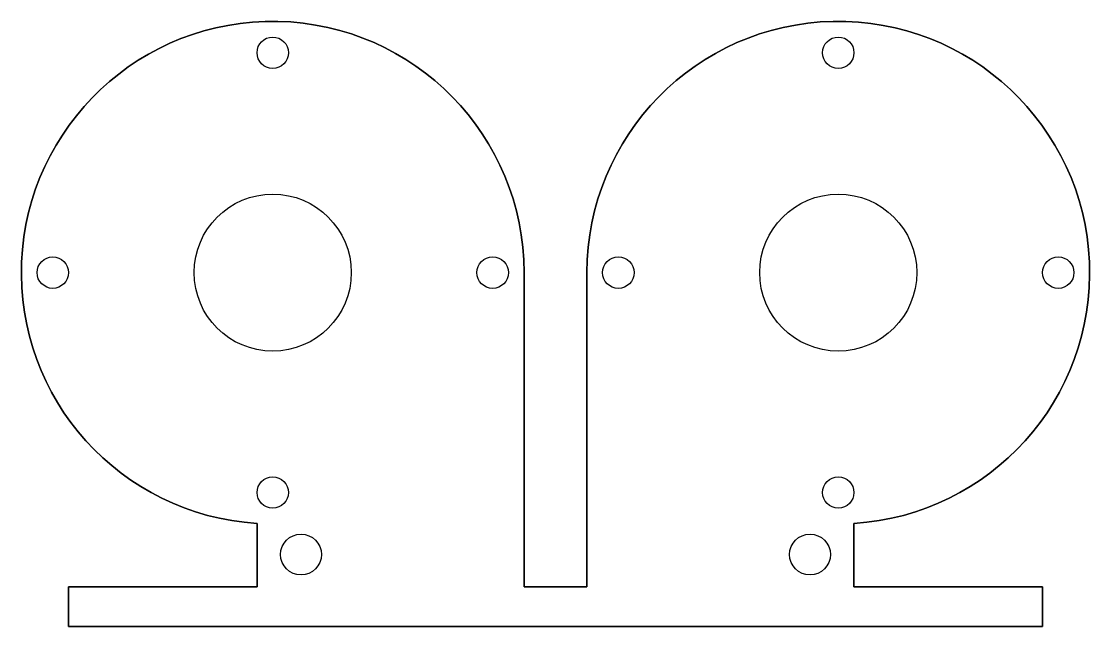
# Model space of a CAD drawing. Header units: inches. Extents: x -1.67 to 5.02, y -0.01 to 3.78.
import ezdxf

# ---------------------------------------------------------------- set-up
doc = ezdxf.new("R2010")
doc.units = ezdxf.units.IN
doc.layers.get('0').update_dxf_attribs({"linetype": 'CONTINUOUS'})

msp = doc.modelspace()

# ---------------------------------------------------------------- linework, layer by layer
for points in [[(1.8688, 0.2352), (1.4751, 0.2352), (1.4751, 2.2037, 2.311325), (-0.1981, 0.6319), (-0.1981, 0.2352), (-1.3792, 0.2352), (-1.3792, -0.0148), (4.7231, -0.0148), (4.7231, 0.2352), (3.542, 0.2352), (3.542, 0.6319, 2.311325), (1.8688, 2.2037)], [(1.8688, 0.2352), (1.8688, 2.2037, -2.311325), (3.542, 0.6319), (3.542, 0.2352), (4.7231, 0.2352), (4.7231, -0.0148), (-1.3792, -0.0148), (-1.3792, 0.2352), (-0.1981, 0.2352), (-0.1981, 0.6319, -2.311325), (1.4751, 2.2037), (1.4751, 0.2352)]]:
    msp.add_lwpolyline(points, format="xyb", close=True)
for centre, radius in [((-0.0997, 3.5816), 0.0984), ((-0.0997, 3.5816), 0.0984), ((3.4436, 3.5816), 0.0984), ((3.4436, 3.5816), 0.0984), ((-0.0997, 2.2037), 0.4921), ((-0.0997, 2.2037), 0.4921), ((3.4436, 2.2037), 0.4921), ((3.4436, 2.2037), 0.4921), ((-1.4776, 2.2037), 0.0984), ((-1.4776, 2.2037), 0.0984), ((1.2783, 2.2037), 0.0984), ((1.2783, 2.2037), 0.0984), ((2.0657, 2.2037), 0.0984), ((2.0657, 2.2037), 0.0984), ((4.8216, 2.2037), 0.0984), ((4.8216, 2.2037), 0.0984), ((-0.0997, 0.8257), 0.0984), ((-0.0997, 0.8257), 0.0984), ((3.4436, 0.8257), 0.0984), ((3.4436, 0.8257), 0.0984), ((0.0775, 0.437), 0.128), ((0.0775, 0.437), 0.128), ((3.2665, 0.437), 0.128), ((3.2665, 0.437), 0.128)]:
    msp.add_circle(centre, radius)

doc.saveas('drawing.dxf')
